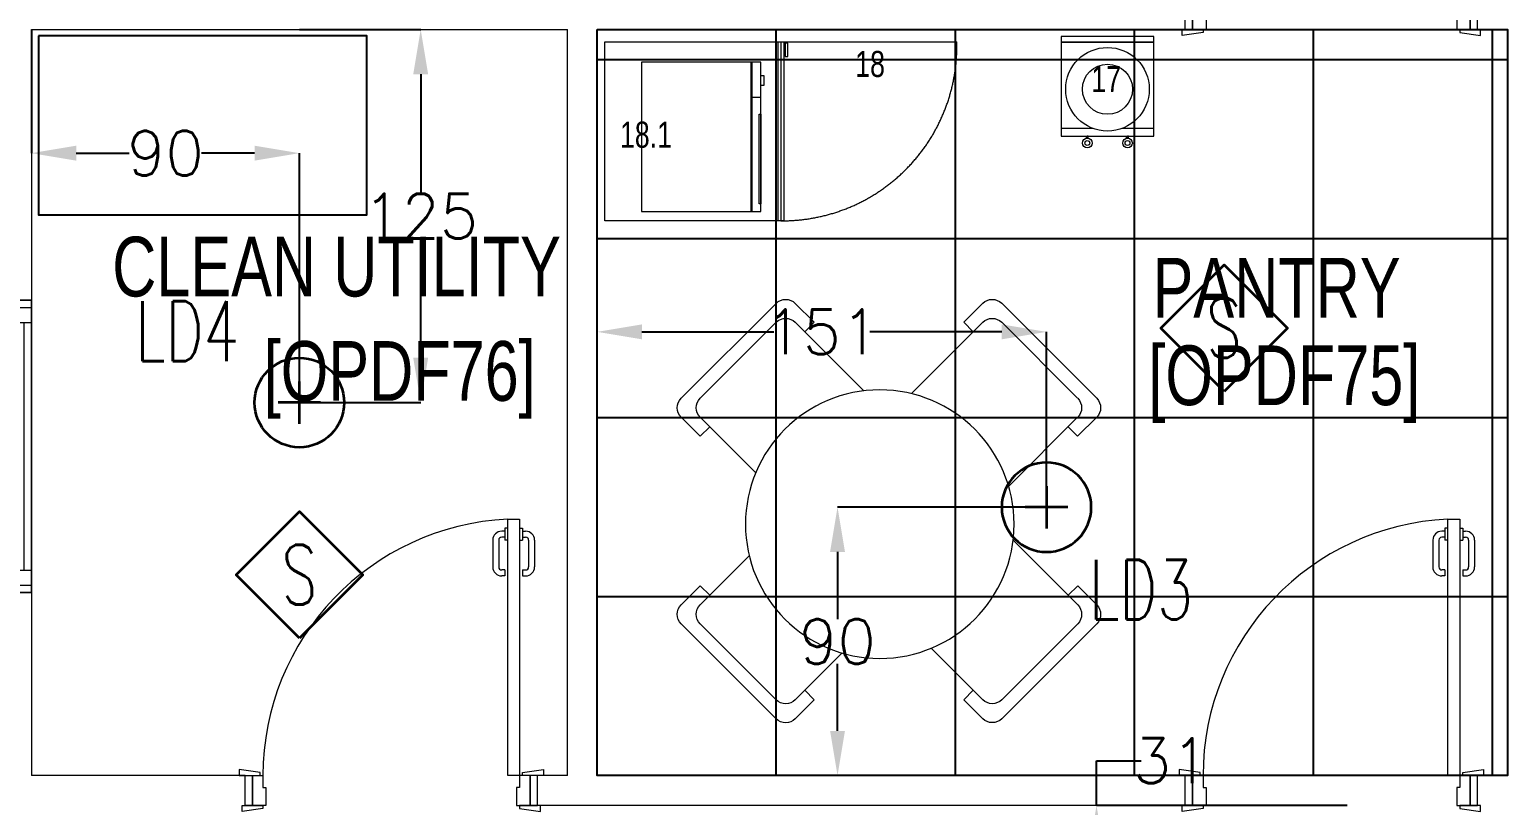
# Model space of a CAD drawing. Extents: x -12260 to 57327, y -29287 to 19916.
# Drawn here: x 3344 to 8296, y 3887 to 6487 of the extents above; entities that cross this region are included whole.
import ezdxf
from ezdxf.enums import TextEntityAlignment as Align

# ---------------------------------------------------------------- set-up
doc = ezdxf.new("R2010")
doc.units = 0
doc.header["$LTSCALE"] = 0.25
doc.linetypes.add('01-First Floor$0$DASHED', pattern=[19.05, 12.7, -6.35])
doc.linetypes.add('DASHDOT', pattern=[25.4, 12.7, -6.35, 0, -6.35])
for name, color, linetype, lineweight in [('01-First Floor$0$72_EGR_BASE_TEXT', 252, 'Continuous', 5), ('01-First Floor$0$72_EGR_EQP_TAG', 142, 'Continuous', 5), ('01-First Floor$0$Aluminum', 251, 'Continuous', 5), ('01-First Floor$0$LOADING', 253, 'Continuous', 5), ('01-First Floor$0$Walls', 251, 'Continuous', 5), ('01-First Floor$0$Wooden Joinery', 251, 'Continuous', 5), ('E-DIM', 6, 'Continuous', 18), ('E-LITE-CIRC-NUMB', 6, 'Continuous', 25), ('E-LITE-CLNG @ 100', 150, 'Continuous', 35), ('E-LITE-CLNG-CNDT', 6, 'DASHDOT', 35), ('E-LITE-CTRL', 6, 'Continuous', 25), ('E-LITE-IDEN', 6, 'Continuous', 25), ('F-ALRM-CLNG @ 100', 33, 'Continuous', 35)]:
    doc.layers.add(name, color=color, linetype=linetype, lineweight=lineweight)
doc.layers.add('01-First Floor$0$FALSE CEILING', color=251, linetype='Continuous')
doc.layers.add('01-First Floor$0$TME-NON MEDICAL FURNITURE', color=242, linetype='Continuous')
doc.styles.add('01-First Floor$0$BMED-60', font='ARIALNB.TTF', dxfattribs={"height": 60})
doc.styles.add('01-First Floor$0$X3G_ENTITY_257CFD', font='swisscl.ttf', dxfattribs={"height": 200})
doc.styles.add('01-First Floor$0$X3G_ENTITY_9EC9', font='swisscl.ttf', dxfattribs={"height": 0.2})
doc.styles.add('01-First Floor$0$X3G_ENTITY_9F38', font='swisscl.ttf', dxfattribs={"height": 0.2})
doc.styles.add('DC_SIMPLEX', font='SIMPLEX.shx', dxfattribs={"width": 0.7})
doc.styles.get("Standard").update_dxf_attribs({"font": 'romans.shx'})
doc.dimstyles.get("Standard").update_dxf_attribs({"dimtxt": 150, "dimasz": 150, "dimexe": 0.18, "dimexo": 0.0625, "dimgap": 0.09, "dimtad": 0, "dimtih": 1, "dimtoh": 1, "dimdec": 0, "dimlfac": 0.1, "dimzin": 0, "dimdsep": 46, "dimtxsty": 'Standard', "dimcen": 0.09, "dimclrd": 6, "dimadec": 0, "dimazin": 0, "dimtfac": 1, "dimtdec": 0, "dimtofl": 0, "dimtmove": 0, "dimatfit": 3, "dimfxl": 1, "dimtolj": 1, "dimtzin": 0, "dimarcsym": 0})

# ---------------------------------------------------------------- blocks, each defined once
blk = doc.blocks.new('01-First Floor$0$A$C72370EFE')
at = {"layer": '01-First Floor$0$Wooden Joinery'}
for p, q in [((-0.01, -0.04), (-0.02, -0.04)), ((-0.01, -0.03), (-0.01, -0.07)), ((0, -0.03), (-0.01, -0.03)), ((0.04, -0.03), (0.05, -0.03)), ((0.05, -0.03), (0.05, -0.07)), ((0.05, -0.04), (0.06, -0.04)), ((-0.05, -0.07), (-0.05, -0.16)), ((-0.03, -0.07), (-0.03, -0.16)), ((-0.01, -0.06), (-0.02, -0.06)), ((0, -0.07), (-0.01, -0.07)), ((0.04, -0.07), (0.05, -0.07)), ((0.05, -0.06), (0.06, -0.06)), ((0.07, -0.07), (0.07, -0.16)), ((0.09, -0.07), (0.09, -0.16)), ((-0.01, -0.17), (-0.02, -0.17)), ((-0.01, -0.19), (-0.02, -0.19)), ((-0.01, -0.17), (-0.01, -0.19)), ((0.05, -0.17), (0.06, -0.17)), ((0.05, -0.17), (0.05, -0.19)), ((0.05, -0.19), (0.06, -0.19))]:
    blk.add_line(p, q, dxfattribs=at)
for centre, radius, start, end in [((-0.02, -0.07), 0.03, 90, 180), ((0.06, -0.07), 0.03, 0, 90), ((-0.02, -0.07), 0.01, 90, 180), ((0.06, -0.07), 0.01, 0, 90), ((-0.02, -0.16), 0.03, 180, 270), ((-0.02, -0.16), 0.01, 180, 270), ((0.06, -0.16), 0.01, 270, 0), ((0.06, -0.16), 0.03, 270, 0)]:
    blk.add_arc(centre, radius, start, end, dxfattribs=at)
blk = doc.blocks.new('01-First Floor$0$A$C5DAD61B4')
at = {"layer": '01-First Floor$0$Wooden Joinery'}
for points in [[(80, 959.1), (80, 969.1), (10, 979.1), (10, 959.1)], [(940, 959.1), (940, 969.1), (1010, 979.1), (1010, 959.1)], [(70, 859.1), (70, 849.1), (0, 839.1), (0, 859.1)], [(120, 859.1), (120, 0), (80, 0), (80, 859.1)], [(950, 859.1), (950, 849.1), (1020, 839.1), (1020, 859.1)]]:
    blk.add_lwpolyline(points, close=True, dxfattribs=at)
for points in [[(45, 859.1), (45, 959.1), (20, 959.1), (20, 859.1), (45, 859.1)], [(45, 859.1), (80, 859.1), (80, 899.1), (90, 899.1), (90, 959.1), (45, 959.1), (45, 859.1)], [(975, 859.1), (940, 859.1), (940, 899.1), (930, 899.1), (930, 959.1), (975, 959.1), (975, 859.1)], [(975, 859.1), (975, 959.1), (1000, 959.1), (1000, 859.1), (975, 859.1)]]:
    blk.add_lwpolyline(points, dxfattribs=at)
blk.add_arc((80, 859.1), 860, 272.666, 0, dxfattribs=at)
at = {"layer": '01-First Floor$0$Wooden Joinery', "xscale": 999.9999999998854, "yscale": 999.9999999998854, "zscale": 999.9999999998854, "rotation": 180}
blk.add_blockref('01-First Floor$0$A$C72370EFE', (120, 0), dxfattribs=at)
blk = doc.blocks.new('01-First Floor$0$lounge table-4 chairs')
at = {"layer": '01-First Floor$0$LOADING'}
for p, q in [((-973434, -933254.3), (-973115.8, -932936.1)), ((-973052.1, -932936.1), (-972988.5, -932999.8)), ((-972423.8, -932936.2), (-972487.4, -932999.8)), ((-972360.1, -932936.2), (-972041.9, -933254.4)), ((-973370.3, -933254.3), (-973115.8, -932999.8)), ((-973052.1, -932999.8), (-972813.1, -933238.8)), ((-973020.3, -933031.6), (-972988.5, -932999.8)), ((-972653.4, -933229.4), (-972423.8, -932999.8)), ((-972487.4, -932999.8), (-972455.6, -933031.6)), ((-972360.1, -932999.8), (-972105.6, -933254.4)), ((-973434, -933318), (-973370.3, -933381.6)), ((-973138.9, -933549.4), (-973370.3, -933318)), ((-972105.6, -933318), (-972291.5, -933503.9)), ((-972041.9, -933318), (-972105.6, -933381.6)), ((-973370.3, -933381.6), (-973338.5, -933349.8)), ((-972137.4, -933349.8), (-972105.6, -933381.6)), ((-973370.4, -933946.3), (-973154, -933729.9)), ((-972269.8, -933782.2), (-972105.6, -933946.4)), ((-973434, -933946.3), (-973370.4, -933882.7)), ((-973338.6, -933914.5), (-973370.4, -933882.7)), ((-972105.6, -933882.7), (-972137.4, -933914.6)), ((-972042, -933946.4), (-972105.6, -933882.7)), ((-973115.8, -934328.2), (-973434, -934010)), ((-973115.8, -934264.5), (-973370.4, -934010)), ((-972042, -934010), (-972360.2, -934328.2)), ((-972105.6, -934010), (-972360.2, -934264.6)), ((-972879.5, -934091.9), (-973052.2, -934264.5)), ((-972423.8, -934264.6), (-972580.4, -934108)), ((-972988.6, -934264.5), (-973020.4, -934232.7)), ((-972455.6, -934232.8), (-972487.5, -934264.6)), ((-973052.2, -934328.2), (-972988.6, -934264.5)), ((-972423.8, -934328.2), (-972487.5, -934264.6))]:
    blk.add_line(p, q, dxfattribs=at)
blk.add_circle((-972707.2, -933676.2), 450, dxfattribs=at)
for centre, start, end in [((-973084, -932967.9), 45, 135), ((-972392, -932968), 45, 135), ((-973084, -933031.6), 45, 135), ((-972392, -933031.6), 45, 135), ((-973402.2, -933286.1), 135, 225), ((-973338.5, -933286.1), 135, 225), ((-972137.4, -933286.2), 315, 45), ((-972073.8, -933286.2), 315, 45), ((-973402.2, -933978.2), 135, 225), ((-973338.6, -933978.2), 135, 225), ((-972137.4, -933978.2), 315, 45), ((-972073.8, -933978.2), 315, 45), ((-973084, -934232.7), 225, 315), ((-972392, -934232.8), 225, 315), ((-973084, -934296.3), 225, 315), ((-972392, -934296.4), 225, 315)]:
    blk.add_arc(centre, 45, start, end, dxfattribs=at)
at = {"layer": '01-First Floor$0$LOADING', "style": '01-First Floor$0$BMED-60'}
blk.add_attdef('NMF0036', text='', height=60, dxfattribs=at).set_placement((-972707.2, -933676.2), align=Align.MIDDLE_CENTER)
blk = doc.blocks.new('01-First Floor$0$MICROWAVE')
at = {"layer": '01-First Floor$0$LOADING'}
for p, q in [((35.6435, -3.5463), (35.6435, -3.9463)), ((36.1435, -3.5463), (35.6435, -3.5463)), ((35.6883, -3.5368), (35.7218, -3.5368)), ((35.6883, -3.5463), (35.6883, -3.5368)), ((35.7218, -3.5463), (35.6883, -3.5463)), ((35.7218, -3.5368), (35.7218, -3.5463)), ((35.7624, -3.5463), (35.7624, -3.5771)), ((35.818, -3.5463), (36.1181, -3.5463)), ((35.818, -3.5523), (35.818, -3.5463)), ((36.1181, -3.5523), (35.818, -3.5523)), ((36.1181, -3.5463), (36.1181, -3.5523)), ((36.1435, -3.9463), (36.1435, -3.5463)), ((35.6435, -3.5771), (36.1435, -3.5771)), ((35.6435, -3.5783), (36.1435, -3.5783)), ((35.6435, -3.5796), (36.1435, -3.5796)), ((35.6435, -3.5808), (36.1435, -3.5808)), ((35.6435, -3.9463), (36.1435, -3.9463))]:
    blk.add_line(p, q, dxfattribs=at)
blk = doc.blocks.new('01-First Floor$0$UNDER COUNTER FRIDGE')
at = {"layer": '01-First Floor$0$LOADING', "ltscale": 10}
blk.add_line((35.575, -3.49), (35.575, -2.89), dxfattribs=at)
at = {"layer": '01-First Floor$0$LOADING'}
for p, q in [((35.575, -3.47), (36.175, -3.47)), ((35.575, -4.07), (35.575, -3.47)), ((35.575, -3.48), (36.175, -3.48)), ((35.575, -3.49), (36.175, -3.49)), ((36.175, -3.47), (36.175, -4.07)), ((36.175, -4.07), (35.575, -4.07))]:
    blk.add_line(p, q, dxfattribs=at)
for points in [[(35.58, -3.4648), (35.6243, -3.4648), (35.6243, -3.4564), (35.58, -3.4564)], [(35.58, -3.47), (35.6031, -3.47), (35.6031, -3.4648), (35.58, -3.4648)]]:
    blk.add_lwpolyline(points, close=True, dxfattribs=at)
at = {"layer": '01-First Floor$0$LOADING', "linetype": '01-First Floor$0$DASHED', "ltscale": 10}
blk.add_arc((35.5899, -3.475), 0.5852, 359.5104, 91.4525, dxfattribs=at)
blk = doc.blocks.new('01-First Floor$0$WATER DISPENSER1')
at = {"layer": '01-First Floor$0$LOADING'}
for p, q in [((39.296, -0.3448), (39.1904, -0.3448)), ((39.5004, -0.3448), (39.3949, -0.3448))]:
    blk.add_line(p, q, dxfattribs=at)
blk.add_lwpolyline([(39.5004, -0.6333), (39.5004, -0.3183), (39.1904, -0.3183), (39.1904, -0.6333), (39.5004, -0.6333)], dxfattribs=at)
for points in [[(39.2749, -0.3183), (39.278, -0.3183), (39.278, -0.3118), (39.2749, -0.3118)], [(39.281, -0.3183), (39.278, -0.3183), (39.278, -0.3118), (39.281, -0.3118)], [(39.4098, -0.3183), (39.4129, -0.3183), (39.4129, -0.3118), (39.4098, -0.3118)], [(39.416, -0.3183), (39.4129, -0.3183), (39.4129, -0.3118), (39.416, -0.3118)], [(39.5004, -0.6333), (39.1904, -0.6333), (39.1904, -0.6529), (39.5004, -0.6529)]]:
    blk.add_lwpolyline(points, close=True, dxfattribs=at)
for centre, radius in [((39.278, -0.2956), 0.0161), ((39.278, -0.2956), 0.00834), ((39.4129, -0.2956), 0.0161), ((39.4129, -0.2956), 0.00834), ((39.3454, -0.4758), 0.14), ((39.3454, -0.4758), 0.084)]:
    blk.add_circle(centre, radius, dxfattribs=at)
blk = doc.blocks.new('01-First Floor$0$A$C76ae8329')
at = {"layer": '01-First Floor$0$Aluminum'}
for p, q in [((202.1, 404.6), (1182.1, 404.6)), ((227.1, 404.6), (227.1, 304.6)), ((1157.1, 404.6), (1157.1, 304.6)), ((227.1, 354.6), (1157.1, 354.6)), ((277.1, 354.6), (277.1, 304.6)), ((1107.1, 354.6), (1107.1, 304.6)), ((202.1, 304.6), (1182.1, 304.6)), ((1107.1, 329.6), (277.1, 329.6))]:
    blk.add_line(p, q, dxfattribs=at)
at = {"layer": '01-First Floor$0$Walls'}
for p, q in [((202.1, 304.6), (202.1, 404.6)), ((202.1, 304.6), (202.1, 404.6)), ((202.1, 404.6), (202.1, 304.6)), ((1182.1, 304.6), (1182.1, 404.6)), ((1182.1, 304.6), (1182.1, 404.6)), ((1182.1, 404.6), (1182.1, 304.6))]:
    blk.add_line(p, q, dxfattribs=at)
blk = doc.blocks.new('01-First Floor')
at = {"layer": '01-First Floor$0$FALSE CEILING', "linetype": 'Continuous'}
for p, q in [((5846.4, 3986.9), (5846.4, 6486.9)), ((6446.4, 3986.9), (6446.4, 6486.9)), ((7046.4, 3986.9), (7046.4, 6486.9)), ((7646.4, 3986.9), (7646.4, 6486.9)), ((8246.4, 3986.9), (8246.4, 6486.9)), ((5246.4, 6386.9), (8296.4, 6386.9)), ((5246.4, 5786.9), (8296.4, 5786.9)), ((5246.4, 5186.9), (8296.4, 5186.9)), ((5246.4, 4586.9), (8296.4, 4586.9))]:
    blk.add_line(p, q, dxfattribs=at)
at = {"layer": '01-First Floor$0$FALSE CEILING', "elevation": -0.1}
blk.add_lwpolyline([(3373.9, 6466.1), (3373.9, 5866.1), (4473.9, 5866.1), (4473.9, 6466.1)], close=True, dxfattribs=at)
at = {"layer": '01-First Floor$0$FALSE CEILING'}
blk.add_lwpolyline([(5246.4, 6486.9), (8296.4, 6486.9), (8296.4, 3986.9), (5246.4, 3986.9)], close=True, dxfattribs=at)
at = {"layer": '01-First Floor$0$LOADING', "elevation": -0.1}
blk.add_lwpolyline([(3373.9, 6466.1), (3373.9, 5866.1), (4473.9, 5866.1), (4473.9, 6466.1)], close=True, dxfattribs=at)
at = {"layer": '01-First Floor$0$Walls'}
for p, q in [((3350.4, 6486.9), (3350.4, 3986.9)), ((3350.4, 6486.9), (5146.4, 6486.9)), ((5146.4, 3986.9), (5146.4, 6486.9)), ((5246.4, 3986.9), (5246.4, 6486.9)), ((5246.4, 6486.9), (7216.4, 6486.9)), ((8296.4, 3986.9), (8296.4, 6486.9)), ((4066.4, 3986.9), (3350.4, 3986.9)), ((4066.4, 3886.9), (4066.4, 3986.9)), ((5146.4, 3986.9), (5046.4, 3986.9)), ((5046.4, 3886.9), (5046.4, 3986.9)), ((7216.4, 3986.9), (5246.4, 3986.9)), ((7216.4, 3886.9), (7216.4, 3986.9)), ((8296.4, 3986.9), (8196.4, 3986.9)), ((7216.4, 3886.9), (5046.4, 3886.9))]:
    blk.add_line(p, q, dxfattribs=at)
at = {"rotation": 90}
blk.add_blockref('01-First Floor$0$A$C76ae8329', (3655, 4397.9), dxfattribs=at)
at = {"layer": '01-First Floor$0$LOADING', "xscale": 1000, "yscale": 1000, "zscale": 1000}
for name, p, rotation in [('01-First Floor$0$UNDER COUNTER FRIDGE', (9341.4, 42021.2, -0.1), 270), ('01-First Floor$0$WATER DISPENSER1', (46301.5, 5811.1), 179.9999999999999), ('01-First Floor$0$MICROWAVE', (9341.4, 42021.2, -0.1), 270)]:
    blk.add_blockref(name, p, dxfattribs=dict(at, rotation=rotation))
at = {"layer": '01-First Floor$0$TME-NON MEDICAL FURNITURE', "color": 1, "xscale": -1}
blk.add_blockref('01-First Floor$0$lounge table-4 chairs', (-966514, 938505.6, 0), dxfattribs=at)
at = {"layer": '01-First Floor$0$Wooden Joinery', "rotation": 180}
for p in [(8216.4, 7446), (5066.4, 4846), (8216.4, 4846)]:
    blk.add_blockref('01-First Floor$0$A$C5DAD61B4', p, dxfattribs=at)
at = {"layer": '01-First Floor$0$72_EGR_BASE_TEXT', "char_height": 200, "attachment_point": 2}
for s, insert, style in [('CLEAN UTILITY', (4372.9, 5792.6, 0), '01-First Floor$0$X3G_ENTITY_9EC9'), ('PANTRY', (7522.9, 5721.7, 0.2), '01-First Floor$0$X3G_ENTITY_9EC9'), ('[OPDF76]', (4584.5, 5442.9), '01-First Floor$0$X3G_ENTITY_9F38'), ('[OPDF75]', (7548.8, 5428.4, 0.3), '01-First Floor$0$X3G_ENTITY_9F38')]:
    blk.add_mtext(s, dxfattribs=dict(at, insert=insert, style=style))
at = {"layer": '01-First Floor$0$72_EGR_EQP_TAG', "char_height": 87.47, "attachment_point": 2, "style": '01-First Floor$0$X3G_ENTITY_257CFD'}
for s, insert in [('18', (6160.7, 6415.4, -0.1)), ('17', (6952.1, 6364.6, 0)), ('18.1', (5409.8, 6178.4, -0.1))]:
    blk.add_mtext(s, dxfattribs=dict(at, insert=insert))
blk = doc.blocks.new('DC_LT-CL-Point')
for p, q in [((0, -0.711), (0, 0.711)), ((0.711, 0), (-0.711, 0))]:
    blk.add_line(p, q)
blk.add_circle((0, 0), 1.5)
at = {"layer": 'E-LITE-CIRC-NUMB', "style": 'DC_SIMPLEX', "width": 0.7, "flags": 8}
blk.add_attdef('CIRCUIT', text='', height=2, rotation=360, dxfattribs=at).set_placement((-3.364, 1.5), align=Align.RIGHT)
at = {"layer": 'E-LITE-CTRL', "style": 'DC_SIMPLEX', "width": 0.7, "flags": 8}
blk.add_attdef('CONTROL', (3.364, -3.498), '', height=2, rotation=360, dxfattribs=at)
at = {"layer": 'E-LITE-IDEN', "style": 'DC_SIMPLEX', "width": 0.7, "flags": 8}
blk.add_attdef('TYPE', (3.364, 1.5), '', height=2, rotation=360, dxfattribs=at)
blk = doc.blocks.new('A$C5CF53093')
blk.add_lwpolyline([(0, -212.1), (-212.1, 0), (0, 212.1), (212.1, 0)], close=True)
blk = doc.blocks.new('*U54')
at = {"xscale": 0.01, "yscale": 0.01, "zscale": 0.01}
blk.add_blockref('A$C5CF53093', (0.007, -0.007), dxfattribs=at)
at = {"color": 6, "style": 'DC_SIMPLEX', "width": 0.7, "flags": 8}
blk.add_attdef('TYPE', text='', height=2, rotation=360, dxfattribs=at).set_placement((0, 0), align=Align.MIDDLE_CENTER)
blk = doc.blocks.new('*U55')
at = {"xscale": 0.01, "yscale": 0.01, "zscale": 0.01}
blk.add_blockref('A$C5CF53093', (0.007, -0.007), dxfattribs=at)
at = {"color": 6, "style": 'DC_SIMPLEX', "width": 0.7, "flags": 8}
blk.add_attdef('TYPE', text='', height=2, rotation=360, dxfattribs=at).set_placement((0, 0), align=Align.MIDDLE_CENTER)
blk = doc.blocks.new('*D315')
at = {"layer": 'Defpoints', "color": 0}
for p in [(5246.4, 5473.9), (5246.4, 4886.2), (6751.8, 4886.2)]:
    blk.add_point(p, dxfattribs=at)
at = {"layer": 'E-DIM', "color": 0, "lineweight": -2, "transparency": 16777216}
for p, q in [((5246.4, 4886.2), (5246.4, 5474.1)), ((6751.8, 4886.2), (6751.8, 5474.1))]:
    blk.add_line(p, q, dxfattribs=at)
at = {"layer": 'E-DIM', "color": 6, "lineweight": -2, "transparency": 16777216}
for p, q in [((5396.4, 5473.9), (5838.3, 5473.9)), ((6601.8, 5473.9), (6159.9, 5473.9))]:
    blk.add_line(p, q, dxfattribs=at)
at = {"layer": 'E-DIM', "color": 6, "transparency": 16777216}
for points in [[(5396.4, 5498.9), (5396.4, 5448.9), (5246.4, 5473.9)], [(6601.8, 5498.9), (6601.8, 5448.9), (6751.8, 5473.9)]]:
    blk.add_solid(points, dxfattribs=at)
at = {"layer": 'E-DIM', "color": 7, "transparency": 16777216, "insert": (5999.1, 5473.9), "char_height": 150, "attachment_point": 5}
blk.add_mtext('\\A1;151', dxfattribs=at)
blk = doc.blocks.new('*D316')
at = {"layer": 'Defpoints', "color": 0}
for p in [(6751.8, 4886.2), (6051.6, 3986.9), (6751.8, 3986.9)]:
    blk.add_point(p, dxfattribs=at)
at = {"layer": 'E-DIM', "color": 0, "lineweight": -2, "transparency": 16777216}
for p, q in [((6751.7, 4886.2), (6051.4, 4886.2)), ((6751.7, 3986.9), (6051.4, 3986.9))]:
    blk.add_line(p, q, dxfattribs=at)
at = {"layer": 'E-DIM', "color": 6, "lineweight": -2, "transparency": 16777216}
for p, q in [((6051.6, 4736.2), (6051.6, 4511.6)), ((6051.6, 4136.9), (6051.6, 4361.4))]:
    blk.add_line(p, q, dxfattribs=at)
at = {"layer": 'E-DIM', "color": 6, "transparency": 16777216}
for points in [[(6026.6, 4736.2), (6076.6, 4736.2), (6051.6, 4886.2)], [(6026.6, 4136.9), (6076.6, 4136.9), (6051.6, 3986.9)]]:
    blk.add_solid(points, dxfattribs=at)
at = {"layer": 'E-DIM', "color": 7, "transparency": 16777216, "insert": (6051.6, 4436.5), "char_height": 150, "attachment_point": 5}
blk.add_mtext('\\A1;90', dxfattribs=at)
blk = doc.blocks.new('*D317')
at = {"layer": 'Defpoints', "color": 0}
for p in [(4248.4, 6486.9), (4654.9, 6486.9), (4248.4, 5236.9)]:
    blk.add_point(p, dxfattribs=at)
at = {"layer": 'E-DIM', "color": 0, "lineweight": -2, "transparency": 16777216}
for p, q in [((4248.5, 6486.9), (4655.1, 6486.9)), ((4248.5, 5236.9), (4655.1, 5236.9))]:
    blk.add_line(p, q, dxfattribs=at)
at = {"layer": 'E-DIM', "color": 6, "lineweight": -2, "transparency": 16777216}
for p, q in [((4654.9, 6336.9), (4654.9, 5937)), ((4654.9, 5386.9), (4654.9, 5786.8))]:
    blk.add_line(p, q, dxfattribs=at)
at = {"layer": 'E-DIM', "color": 6, "transparency": 16777216}
for points in [[(4629.9, 6336.9), (4679.9, 6336.9), (4654.9, 6486.9)], [(4629.9, 5386.9), (4679.9, 5386.9), (4654.9, 5236.9)]]:
    blk.add_solid(points, dxfattribs=at)
at = {"layer": 'E-DIM', "color": 7, "transparency": 16777216, "insert": (4654.9, 5861.9), "char_height": 150, "attachment_point": 5}
blk.add_mtext('\\A1;125', dxfattribs=at)
blk = doc.blocks.new('*D318')
at = {"layer": 'Defpoints', "color": 0}
for p in [(3350.4, 6486.9), (3350.4, 6072.7), (4248.4, 5236.9)]:
    blk.add_point(p, dxfattribs=at)
at = {"layer": 'E-DIM', "color": 0, "lineweight": -2, "transparency": 16777216}
for p, q in [((3350.4, 6486.8), (3350.4, 6072.5)), ((4248.4, 5237), (4248.4, 6072.9))]:
    blk.add_line(p, q, dxfattribs=at)
at = {"layer": 'E-DIM', "color": 6, "lineweight": -2, "transparency": 16777216}
for p, q in [((3500.4, 6072.7), (3677.9, 6072.7)), ((4098.4, 6072.7), (3920.9, 6072.7))]:
    blk.add_line(p, q, dxfattribs=at)
at = {"layer": 'E-DIM', "color": 6, "transparency": 16777216}
for points in [[(3500.4, 6097.7), (3500.4, 6047.7), (3350.4, 6072.7)], [(4098.4, 6097.7), (4098.4, 6047.7), (4248.4, 6072.7)]]:
    blk.add_solid(points, dxfattribs=at)
at = {"layer": 'E-DIM', "color": 7, "transparency": 16777216, "insert": (3799.4, 6072.7), "char_height": 150, "attachment_point": 5}
blk.add_mtext('\\A1;90', dxfattribs=at)
blk = doc.blocks.new('*D338')
at = {"layer": 'Defpoints', "color": 0}
for p in [(6919.5, 3886.9), (7759.3, 3886.9), (7759.3, 3579.2)]:
    blk.add_point(p, dxfattribs=at)
at = {"layer": 'E-DIM', "color": 6, "lineweight": -2, "transparency": 16777216}
for p, q in [((6919.5, 3886.9), (6919.5, 4036.9)), ((6919.5, 4036.9), (7069.5, 4036.9)), ((6919.5, 3729.2), (6919.5, 3736.9))]:
    blk.add_line(p, q, dxfattribs=at)
at = {"layer": 'E-DIM', "color": 0, "lineweight": -2, "transparency": 16777216}
for p, q in [((7759.2, 3886.9), (6919.4, 3886.9)), ((7759.2, 3579.2), (6919.4, 3579.2))]:
    blk.add_line(p, q, dxfattribs=at)
at = {"layer": 'E-DIM', "color": 6, "transparency": 16777216}
for points in [[(6894.5, 3736.9), (6944.5, 3736.9), (6919.5, 3886.9)], [(6894.5, 3729.2), (6944.5, 3729.2), (6919.5, 3579.2)]]:
    blk.add_solid(points, dxfattribs=at)
at = {"layer": 'E-DIM', "color": 7, "transparency": 16777216, "insert": (7169.6, 4036.9), "char_height": 150, "attachment_point": 5}
blk.add_mtext('\\A1;31', dxfattribs=at)

msp = doc.modelspace()

# ---------------------------------------------------------------- block references
at = {"layer": 'E-LITE-CLNG @ 100'}
ref = msp.add_blockref('DC_LT-CL-Point', (4248.4, 5236.9), dxfattribs=dict(at, xscale=99.99999999999999, yscale=99.99999999999999, zscale=99.99999999999999))
ref.add_attrib('TYPE', 'LD4', (3698.7, 5376.2), dxfattribs={"layer": 'E-LITE-IDEN', "height": 200, "style": 'DC_SIMPLEX', "width": 0.7, "flags": 8})
ref = msp.add_blockref('DC_LT-CL-Point', (6751.8, 4886.2), dxfattribs=dict(at, xscale=-100, yscale=100, zscale=100, rotation=180))
ref.add_attrib('TYPE', 'LD3', (6894.4, 4510), dxfattribs={"layer": 'E-LITE-IDEN', "height": 200, "rotation": 0, "style": 'DC_SIMPLEX', "width": 0.7, "flags": 8})
at = {"layer": 'E-LITE-CLNG-CNDT'}
msp.add_blockref('01-First Floor', (0, 0), dxfattribs=at)
at = {"layer": 'F-ALRM-CLNG @ 100', "xscale": 100, "yscale": 100, "zscale": 100}
for name, p in [('*U55', (7346.4, 5486.9)), ('*U54', (4248.4, 4660.2))]:
    msp.add_blockref(name, p, dxfattribs=at).add_auto_attribs({'TYPE': 'S'})

# ---------------------------------------------------------------- dimensions: what is measured, and where the dimension line sits
at = {"layer": 'E-DIM'}
for base, p1, p2, picture, middle in [((3350.4, 6072.7), (4248.4, 5236.9), (3350.4, 6486.9), '*D318', (3799.4, 6072.7)), ((5246.4, 5473.9), (6751.8, 4886.2), (5246.4, 4886.2), '*D315', (5999.1, 5473.9))]:
    dim = msp.add_linear_dim(base=base, p1=p1, p2=p2, dimstyle='Standard', override={"dimclrt": 7}, dxfattribs=at)
    dim.commit()
    dim.dimension.update_dxf_attribs({"geometry": picture, "text_midpoint": middle})
for base, p1, p2, picture, middle in [((4654.9, 6486.9), (4248.4, 5236.9), (4248.4, 6486.9), '*D317', (4654.9, 5861.9)), ((6051.6, 3986.9), (6751.8, 4886.2), (6751.8, 3986.9), '*D316', (6051.6, 4436.5)), ((6919.5, 3886.9), (7759.3, 3579.2), (7759.3, 3886.9), '*D338', (7169.6, 4036.9))]:
    dim = msp.add_linear_dim(base=base, p1=p1, p2=p2, angle=90, dimstyle='Standard', override={"dimclrt": 7}, dxfattribs=at)
    dim.commit()
    dim.dimension.update_dxf_attribs({"geometry": picture, "text_midpoint": middle})

doc.saveas('drawing.dxf')
